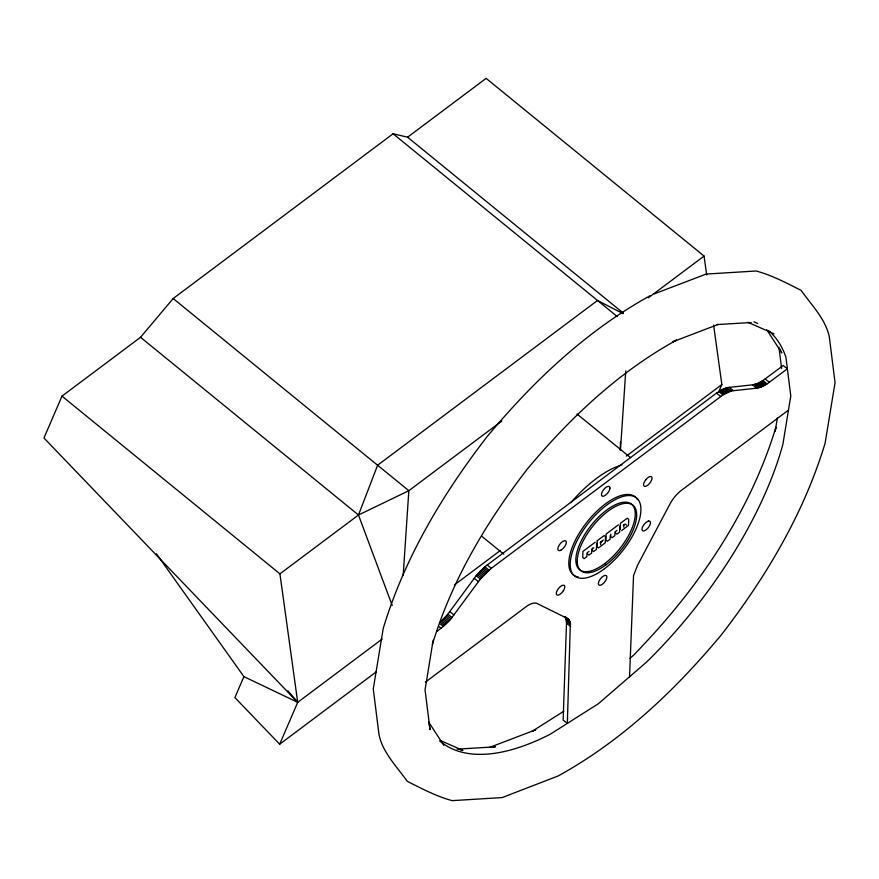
<?xml version="1.0" encoding="UTF-8"?>
<svg xmlns="http://www.w3.org/2000/svg" width="879" height="879" viewBox="0 0 879 879"><rect width="100%" height="100%" fill="white"/><g stroke="black" fill="none" stroke-linecap="round" stroke-linejoin="round"><path stroke-width="1.32" d="M564.878 616.706L566.164 619.53L566.505 623.233L563.131 720.077L567.34 723.395L570.372 622.859L569.087 620.036L566.922 618.223L537.047 603.488A19.712 8.702 -51.7 0 0 525.961 606.807L425.513 682.06M592.369 547.936L592.292 550.397L593.688 551.496L596.423 549.452L596.632 543.321M600.577 544.551L600.665 542.09L603.39 540.047M610.191 535.553L610.07 539.234L607.334 541.277L605.939 540.167L606.147 534.025L618.431 524.829M610.795 534.135L610.707 536.586L612.114 537.695L614.839 535.652L614.97 531.971L617.014 530.433M619.827 525.939L619.618 532.081L616.893 534.124L615.487 533.015M620.266 529.433L620.475 523.291L627.298 518.181L628.705 519.291L628.485 525.433L621.662 530.542M623.771 527.169L623.859 524.708M629.551 676.786L633.539 575.525L637.506 565.329L670.04 503.843A19.712 8.702 -51.7 0 1 681.478 490.284L788.474 410.119M620.167 450.136L620.497 441.939M403.186 575.327L408.834 490.702L501.832 421.019M620.464 450.147L625.749 370.971M433.149 640.231L425.051 689.861L430.04 729.68L429.106 723.9M777.355 417.997L775.168 431.413L775.915 427.249C749.337 514.391 696.355 590.93 633.122 655.602L630.012 658.294M432.402 644.395C451.828 580.063 486.494 521.95 527.356 469.034C569.713 418.261 618.311 372.158 676.555 340.107L672.556 341.865L718.264 324.428M156.374 553.715L243.912 676.632L234.891 697.574L279.676 744.216L297.706 702.332L279.929 573.855L358.478 515.006L377.596 465.233L597.522 300.464L623.09 313.671M623.398 313.188L407.581 137.201L393.1 133.762L173.174 298.53L140.53 337.283L61.991 396.132L43.95 438.006L297.706 702.332L382.244 639M718.659 391.946L721.846 384.562L713.605 325.054M444.477 625.485L440.269 622.156L447.84 614.19L476.154 575.745L484.856 566.79L716.484 393.144L722.098 389.584L727.285 387.584L752.501 384.848L757.412 383.519L762.906 380.563L783.167 365.488L787.375 368.806L767.114 383.892L761.621 386.848L756.709 388.166L731.493 390.913L722.967 394.869L491.35 568.295L480.363 579.063L451.026 618.75L444.477 625.485L436.83 631.452M407.581 137.201L486.12 78.352L704.068 256.075L706.683 275.017M648.427 297.761L704.068 256.075M454.52 584.843L500.47 550.419M626.32 456.124L721.846 384.562M279.676 744.216L376.366 671.776M595.237 542.211L582.953 551.408L582.733 557.55L584.139 558.659L586.864 556.616L586.996 552.924L589.04 551.397M600.082 542.761L601.906 541.398M623.288 525.378L625.101 524.016L626.507 525.126M593.819 547.815L591.776 549.353L591.644 553.034L588.919 555.078L587.513 553.968M650.284 295.619C586.568 330.68 533.41 381.112 487.087 436.643C442.39 494.525 404.461 558.11 383.222 628.463L373.278 688.971L378.937 734.185C382.321 752.248 396.967 766.697 407.208 781.277C421.678 788.584 436.489 796.429 452.18 800.648L502.14 797.572L558.033 776.025C621.75 740.964 674.907 690.531 721.241 635.001C765.939 577.107 803.856 513.534 825.106 443.181L835.05 382.673L829.391 337.459C826.007 319.396 811.361 304.947 801.11 290.367C786.65 283.06 771.828 275.215 756.149 270.996L706.178 274.061L654.284 293.861M563.879 711.199L531.762 731.537L535.761 729.779L490.053 747.216L495.371 746.831L457.157 749.128M140.53 337.283L358.478 515.006L408.834 490.702L173.174 298.53M717.044 324.571L751.171 322.516M460.596 749.919L462.892 750.457L440.555 740.59M747.908 322.285L773.97 333.789M243.912 676.632L297.706 702.332L287.883 690.883M765.169 378.97L769.378 382.288M762.906 380.563L767.114 383.892M761.774 381.277L765.983 384.606M760.665 381.936L764.873 385.255M759.566 382.53L763.774 385.848M758.478 383.057L762.686 386.386M757.412 383.519L761.621 386.848M756.379 383.925L760.588 387.243M755.358 384.255L759.566 387.584M754.369 384.519L758.577 387.848M752.501 384.848L756.709 388.166M729.163 387.265L733.372 390.584M727.285 387.584L731.493 390.913M726.296 387.859L730.504 391.177M725.285 388.188L729.493 391.507M724.241 388.584L728.449 391.913M723.186 389.056L727.394 392.375M722.098 389.584L726.307 392.902M721 390.177L725.208 393.495M719.879 390.825L724.087 394.155M718.758 391.54L722.967 394.869M716.484 393.144L720.692 396.462M564.955 616.498L568.625 619.475M564.812 616.553L569.087 620.036M565.285 617.322L569.493 620.651M565.636 618.003L569.845 621.321M565.933 618.739L570.141 622.057M566.164 619.53L570.372 622.859M566.34 620.376L570.548 623.705M566.45 621.288L570.658 624.606M566.505 623.233L570.713 626.562M487.142 564.977L491.35 568.295M484.856 566.79L489.065 570.108M483.725 567.768L487.933 571.086M482.604 568.79L486.812 572.119M481.483 569.856L485.691 573.185M480.384 570.965L484.593 574.295M479.297 572.108L483.505 575.437M478.22 573.295L482.428 576.613M477.176 574.503L481.384 577.822M476.154 575.745L480.363 579.063M474.21 578.283L478.418 581.612M449.795 611.641L454.003 614.959M447.84 614.19L452.048 617.508M446.818 615.421L451.026 618.75M445.774 616.629L449.982 619.959M444.708 617.816L448.916 621.134M443.62 618.959L447.829 622.288M442.522 620.069L446.73 623.387M441.401 621.134L445.609 624.464M440.192 623.969L443.346 626.463M438.962 626.617L441.071 628.276M393.1 133.762L617.3 316.594M576.954 413.976L630.595 457.706M481.659 536.168L503.744 554.177M61.991 396.132L279.929 573.855M766.697 329.669L781.827 352.962L779.739 348.787M428.655 722L443.785 745.304M358.478 515.006L392.21 605.455M778.948 347.271L781.607 368.51M768.696 330.757A262.953 116.094 -51.7 0 1 785.936 357.292L790.781 396L782.903 444.236A262.953 116.094 -51.7 0 1 646.812 661.865L598.313 703.771L550.21 734.24A262.953 116.094 -51.7 0 1 439.621 740.887M753.885 321.857A262.953 116.094 -51.7 0 1 757.621 323.505M578.382 577.042A49.806 21.986 -51.7 0 1 585.843 523.565A49.806 21.986 -51.7 0 1 637.561 499.701M570.834 502.656A77.473 32.545 -50.8 0 1 622.123 464.837M597.28 540.673L597.061 546.815L598.467 547.925L605.29 542.815L605.499 536.673L604.104 535.564L597.28 540.673M609.949 488.109L609.773 489.207A5.977 2.637 -51.7 0 1 605.576 495.108A5.977 2.637 -51.7 0 1 601.577 495.349L601.467 494.47A5.977 2.637 -51.7 0 1 605.84 487.471A5.977 2.637 -51.7 0 1 609.949 488.109M598.544 582.436L598.368 583.535A5.977 2.637 -51.7 0 0 602.478 584.172A5.977 2.637 -51.7 0 0 606.851 577.173L606.741 576.294A5.977 2.637 -51.7 0 0 602.741 576.536A5.977 2.637 -51.7 0 0 598.544 582.436M563.439 590.644L562.538 591.908A5.977 2.637 -51.7 0 1 556.792 594.852A5.977 2.637 -51.7 0 1 558.528 588.48L559.56 587.326A5.977 2.637 -51.7 0 1 564.274 585.535A5.977 2.637 -51.7 0 1 563.439 590.644M645.779 479.736L644.889 481A5.977 2.637 -51.7 0 0 644.054 486.109A5.977 2.637 -51.7 0 0 648.757 484.307L649.801 483.164A5.977 2.637 -51.7 0 0 651.526 476.792A5.977 2.637 -51.7 0 0 645.779 479.736M560.857 550.166L559.846 550.562A5.977 2.637 -51.7 0 1 558.473 546.507A5.977 2.637 -51.7 0 1 564.318 540.772L565.175 540.717A5.977 2.637 -51.7 0 1 565.691 544.815A5.977 2.637 -51.7 0 1 560.857 550.166M648.471 521.082L647.46 521.467A5.977 2.637 -51.7 0 0 642.637 526.829A5.977 2.637 -51.7 0 0 643.142 530.927L643.999 530.872A5.977 2.637 -51.7 0 0 649.845 525.137A5.977 2.637 -51.7 0 0 648.471 521.082M604.455 568.735A49.806 21.986 -51.7 0 0 636.726 498.096A49.806 21.986 -51.7 0 0 575.503 543.958A49.806 21.986 -51.7 0 0 604.455 568.735M606.038 564.757A41.829 18.47 -51.7 0 0 633.144 505.414A41.829 18.47 -51.7 0 0 581.722 543.936A41.829 18.47 -51.7 0 0 606.038 564.757M604.631 563.648A41.829 18.47 -51.7 0 0 631.737 504.304A41.829 18.47 -51.7 0 0 580.316 542.837A41.829 18.47 -51.7 0 0 604.631 563.648"/></g></svg>
